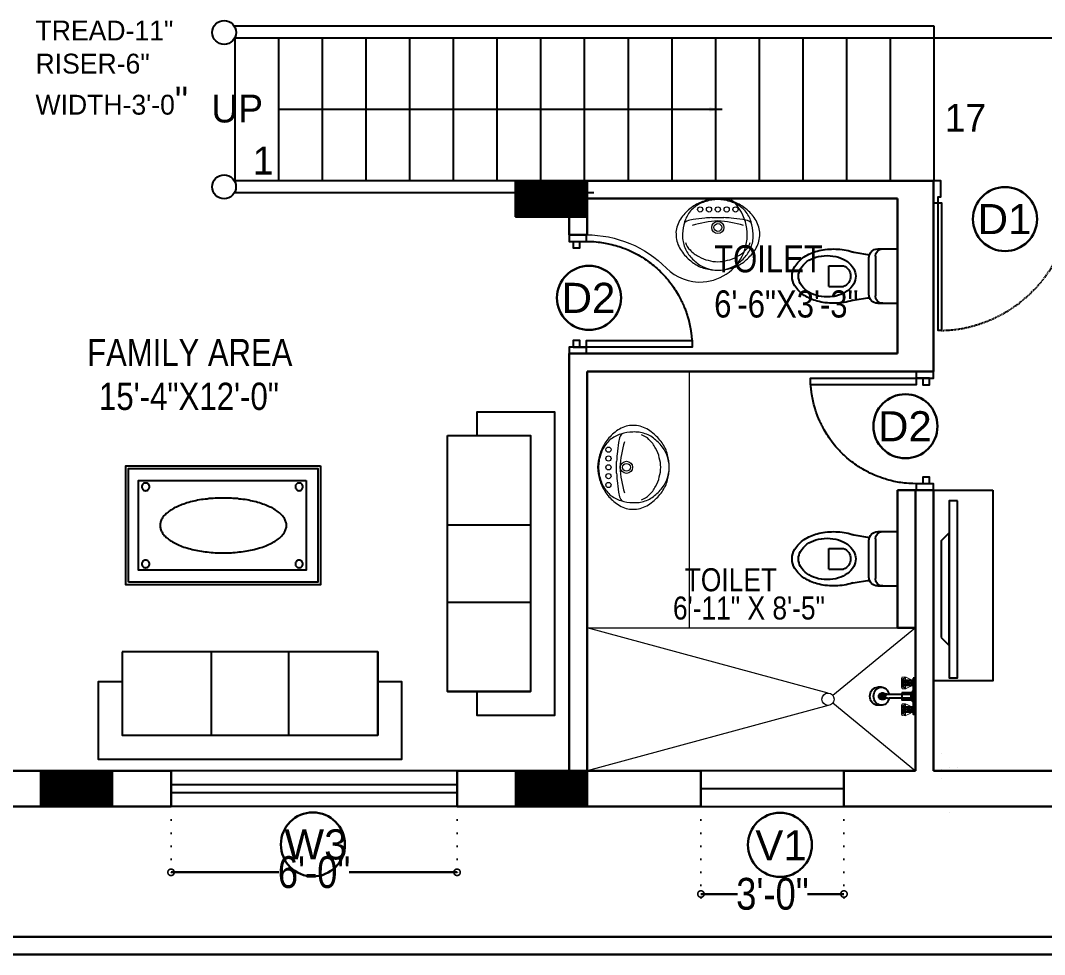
# Model space of a CAD drawing. Extents: x 187966 to 202201, y 659574 to 1343694.
# Drawn here: x 190650.6 to 190908.3, y 661828 to 662063.1 of the extents above; entities that cross this region are included whole.
import ezdxf
from ezdxf.lldxf.tags import DXFTag

# ---------------------------------------------------------------- set-up
doc = ezdxf.new("R2010")
doc.units = 0
doc.header["$MEASUREMENT"] = 0
doc.header["$PDMODE"] = 32
doc.linetypes.add('DOT2', pattern=[3.175, 0, -3.175])
for name, color, linetype in [('A-Door', 144, 'Continuous'), ('cup', 126, 'Continuous'), ('ELE', 7, 'Continuous'), ('FUR', 250, 'Continuous'), ('FURN', 250, 'Continuous'), ('FURNITURE', 250, 'Continuous')]:
    doc.layers.add(name, color=color, linetype=linetype)
for name, color, linetype, lineweight in [('A-Wall', 7, 'Continuous', 30), ('HATCH', 8, 'Continuous', 20), ('P-SANIT', 53, 'Continuous', 9), ('sill', 32, 'Continuous', 25), ('Text', 55, 'Continuous', 25), ('TILE', 252, 'Continuous', 0), ('WINDOW', 147, 'Continuous', 25)]:
    doc.layers.add(name, color=color, linetype=linetype, lineweight=lineweight)
doc.styles.add('AA_03.50', font='ARIALN.TTF', dxfattribs={"height": 8})
doc.styles.add('jag', font='arial.ttf')
doc.styles.get("Standard").update_dxf_attribs({"font": 'stylu.ttf', "height": 7})
tags = doc.linetypes.add('DASHED', pattern=[0.75, 0.5, -0.25]).pattern_tags.tags
tags[6:7] = [DXFTag(74, 4), DXFTag(75, 0), DXFTag(340, '0'), DXFTag(46, 1.0), DXFTag(50, 0.0), DXFTag(44, 0.0), DXFTag(45, 0.0)]
tags[4:5] = [DXFTag(74, 4), DXFTag(75, 0), DXFTag(340, '0'), DXFTag(46, 1.0), DXFTag(50, 0.0), DXFTag(44, 0.0), DXFTag(45, 0.0)]
doc.dimstyles.new('AA_03.50', dxfattribs={"dimtxt": 9, "dimasz": 3.25, "dimexe": 1.75, "dimexo": 3.375, "dimgap": 0.09, "dimtad": 0, "dimdec": 0, "dimzin": 3, "dimdsep": 46, "dimlunit": 4, "dimtxsty": 'AA_03.50', "dimblk": 'DOTSMALL', "dimcen": 0.09, "dimclre": 7, "dimadec": 0, "dimazin": 0, "dimtfac": 1, "dimtdec": 0, "dimtofl": 0, "dimtmove": 0, "dimatfit": 3, "dimfxl": 1, "dimtolj": 1, "dimtzin": 0, "dimlwd": -1, "dimarcsym": 0})

# ---------------------------------------------------------------- blocks, each defined once
blk = doc.blocks.new('3str')
at = {"layer": 'FUR'}
for points in [[(165747.79, 672804), (165747.79, 672810), (165728.35, 672810), (165728.35, 672733.6), (165747.79, 672733.6), (165747.79, 672739.6)], [(165755.31, 672804), (165734.35, 672804), (165734.35, 672739.6), (165755.31, 672739.6), (165755.31, 672804)], [(165755.31, 672781.52), (165734.35, 672781.52)], [(165755.31, 672762.08), (165734.35, 672762.08)], [(165755.31, 672739.6), (165734.35, 672739.6)]]:
    blk.add_lwpolyline(points, dxfattribs=at)
blk = doc.blocks.new('s')
for p, q in [((59167.8, 41466.4), (59167.8, 41456.4)), ((59235.8, 41456.4), (59167.8, 41456.4)), ((59167.8, 41456.4), (59184.8, 41441.4)), ((59218.8, 41441.4), (59184.8, 41441.4)), ((59191.8, 41441.4), (59191.8, 41320.6)), ((59211.8, 41441.4), (59211.8, 41320.6)), ((59235.8, 41456.4), (59218.8, 41441.4)), ((59235.8, 41466.4), (59235.8, 41456.4)), ((59151.8, 41277.4), (59151.8, 41257.2)), ((59184.3, 41288.4), (59184.3, 41277.4)), ((59190.8, 41309.8), (59190.8, 41301)), ((59212.8, 41309.8), (59212.8, 41301)), ((59219.3, 41288.4), (59219.3, 41277.4)), ((59251.8, 41277.4), (59251.8, 41257.2))]:
    blk.add_line(p, q)
for centre, start, end in [((59141.8, 41320.6), 349.3898, 0), ((59261.8, 41320.6), 180, 190.6102)]:
    blk.add_arc(centre, 50, start, end)
for centre, major_axis, ratio, start_param, end_param in [((59201.8, 41277.4), (50, 0), 0.866025, 1.772154, 7.652624), ((59201.8, 41309.8), (11, 0), 0.875834, 2.978972, 6.445806), ((59201.8, 41257.2), (50, 0), 0.866025, 3.141593, 6.283185), ((59201.8, 41288.4), (17.5, 0), 0.866025, 2.351309, 7.073469), ((59201.8, 41277.4), (17.5, 0), 0.866025, 3.141593, 6.283185), ((59201.8, 41293.4), (14, 0), 0.866025, 2.474568, 6.95021), ((59201.8, 41301), (11, 0), 0.875834, 3.141593, 6.283185)]:
    blk.add_ellipse(centre, major_axis=major_axis, ratio=ratio, start_param=start_param, end_param=end_param)
blk = doc.blocks.new('SHOWER MIXER-P')
for p, q in [((-15, -17), (-15, -12)), ((15, -17), (15, -12))]:
    blk.add_line(p, q)
for points in [[(-100, -12), (100, -12), (100, 0), (-100, 0)], [(-20, -75), (20, -75), (20, -17), (-20, -17)]]:
    blk.add_lwpolyline(points, close=True)
blk = doc.blocks.new('EREWRRWE')
at = {"layer": 'FURNITURE'}
for p, q in [((158119.89, 672801.88), (158119.89, 672799.09)), ((158121.15, 672801.46), (158119.89, 672801.46)), ((158119.89, 672799.93), (158120.52, 672801.24)), ((158120.52, 672801.88), (158120.52, 672799.09)), ((158120.52, 672801.24), (158121.15, 672799.93)), ((158121.15, 672801.88), (158121.15, 672799.09)), ((158126.65, 672801.88), (158126.65, 672799.09)), ((158126.65, 672801.46), (158127.91, 672801.46)), ((158127.28, 672801.24), (158126.65, 672799.93)), ((158127.28, 672801.88), (158127.28, 672799.09)), ((158127.91, 672799.93), (158127.28, 672801.24)), ((158127.91, 672801.88), (158127.91, 672799.09)), ((158119.89, 672799.09), (158119.04, 672799.93)), ((158120.52, 672799.09), (158119.89, 672799.93)), ((158121.15, 672799.93), (158120.52, 672799.09)), ((158121.15, 672799.09), (158122, 672799.93)), ((158126.65, 672799.09), (158125.8, 672799.93)), ((158126.65, 672799.93), (158127.28, 672799.09)), ((158127.28, 672799.09), (158127.91, 672799.93)), ((158127.91, 672799.09), (158128.76, 672799.93))]:
    blk.add_line(p, q, dxfattribs=at)
at = {"layer": 'FURNITURE', "const_width": 0.215}
for points in [[(158119.04, 672799.09), (158119.41, 672798.88), (158121.63, 672798.88), (158122, 672799.09), (158122, 672799.93), (158121.37, 672801.24), (158119.67, 672801.24), (158119.04, 672799.93)], [(158128.76, 672799.09), (158128.39, 672798.88), (158126.17, 672798.88), (158125.8, 672799.09), (158125.8, 672799.93), (158126.43, 672801.24), (158128.13, 672801.24), (158128.76, 672799.93)]]:
    blk.add_lwpolyline(points, close=True, dxfattribs=at)
for points in [[(158122, 672799.93), (158119.04, 672799.93)], [(158122, 672799.09), (158119.04, 672799.09)], [(158125.8, 672799.93), (158128.76, 672799.93)], [(158125.8, 672799.09), (158128.76, 672799.09)]]:
    blk.add_lwpolyline(points, dxfattribs=at)
at = {"layer": 'FURNITURE', "xscale": 0.0452994030559635, "yscale": 0.0452994030559635, "zscale": 0.0452994030559635}
blk.add_blockref('SHOWER MIXER-P', (158123.9, 672802.42), dxfattribs=at)
at = {"layer": 'FURNITURE', "extrusion": (0, 0, -1), "xscale": 0.0452994030559635, "yscale": 0.0452994030559635, "zscale": -0.0452994030559635}
blk.add_blockref('s', (-160805.7, 670924.02), dxfattribs=at)
blk = doc.blocks.new('_DotSmall')
at = {"color": 0, "linetype": 'ByBlock', "const_width": 0.5}
blk.add_lwpolyline([(-0.0625, 0, 1), (0.0625, 0, 1)], format="xyb", close=True, dxfattribs=at)
blk = doc.blocks.new('qwewerer')
at = {"layer": 'ELE', "color": 30}
for p, q in [((5777.8647, -153.8252), (5777.8647, -153.9319)), ((5778.0138, -153.8252), (5778.0138, -153.9319)), ((5778.0724, -154.1163), (5777.8062, -154.1163)), ((5777.7423, -154.1802), (5777.7423, -154.3243)), ((5777.7955, -154.1632), (5778.083, -154.1632)), ((5778.1363, -154.1802), (5778.1363, -154.3243)), ((5778.1363, -154.3243), (5777.7423, -154.3243))]:
    blk.add_line(p, q, dxfattribs=at)
for points in [[(5777.9393, -153.5586, 0.142494), (5777.8688, -153.5791, 0.10717), (5777.8, -153.6472, 0.078641), (5777.7582, -153.7405, 0.066012), (5777.7423, -153.8609, 0.066012), (5777.7582, -153.9814, 0.019964), (5777.766, -154.0063, 0.10717)], [(5778.1136, -154.0031, 0.017373), (5778.1203, -153.9814, 0.066012), (5778.1363, -153.8609, 0.066012), (5778.1203, -153.7405, 0.078641), (5778.0786, -153.6472, 0.10717), (5778.0098, -153.5791, 0.142494), (5777.9393, -153.5586, 0.142494)]]:
    blk.add_lwpolyline(points, format="xyb", dxfattribs=at)
blk.add_lwpolyline([(5777.9404, -153.6057, 0.130744), (5777.8857, -153.6203, 0.106529), (5777.8342, -153.6665, 0.083979), (5777.8023, -153.7312, 0.07291), (5777.7903, -153.8133, 0.07291), (5777.8023, -153.8954, 0.083979), (5777.8342, -153.9601, 0.106529), (5777.8857, -154.0063, 0.130744), (5777.9404, -154.0209, 0.130744), (5777.9952, -154.0063, 0.106529), (5778.0466, -153.9601, 0.083979), (5778.0785, -153.8954, 0.07291), (5778.0906, -153.8133, 0.07291), (5778.0785, -153.7312, 0.083979), (5778.0466, -153.6665, 0.106529), (5777.9952, -153.6203, 0.130744)], format="xyb", close=True, dxfattribs=at)
for points in [[(5778.0138, -153.8252), (5777.8647, -153.8252)], [(5777.766, -154.0063), (5777.7846, -154.1201)], [(5778.1136, -154.0031), (5778.0941, -154.1201)]]:
    blk.add_lwpolyline(points, dxfattribs=at)
for centre, radius, start, end in [((5777.9393, -153.9044), 0.0794, 200.22558, 339.77442), ((5777.8062, -154.1802), 0.0639, 90, 180), ((5778.0724, -154.1802), 0.0639, 0, 90), ((5777.7955, -154.2165), 0.0532, 90, 180), ((5778.083, -154.2165), 0.0532, 0, 90)]:
    blk.add_arc(centre, radius, start, end, dxfattribs=at)
at = {"layer": 'TILE', "linetype": 'Continuous', "lineweight": 5}
for p, q in [((5777.8787, -153.9551), (5777.8787, -153.9559)), ((5778.0984, -154.0945), (5778.0984, -154.1148))]:
    blk.add_line(p, q, dxfattribs=at)
blk = doc.blocks.new('eeee')
at = {"layer": 'A-Door'}
for points in [[(165919.2, 672860.67), (165924.71, 672860.67), (165924.71, 672859.48), (165923.23, 672859.48), (165923.23, 672858.78), (165919.2, 672858.78), (165919.2, 672860.67)], [(165924.71, 672859.48), (165924.71, 672858.61), (165956.88, 672858.61), (165956.88, 672859.48), (165924.71, 672859.48)], [(165956.8, 672857.83), (165956.8, 672857.59)], [(165956.8, 672857.46), (165956.8, 672857.22)], [(165956.88, 672858.61), (165956.84, 672858.33)], [(165956.84, 672858.2), (165956.84, 672858)], [(165956.55, 672854.87), (165956.55, 672854.79), (165956.51, 672854.63)], [(165956.64, 672855.61), (165956.6, 672855.37)], [(165956.6, 672855.24), (165956.6, 672855)], [(165956.68, 672855.98), (165956.68, 672855.74)], [(165956.76, 672856.72), (165956.76, 672856.68), (165956.72, 672856.48)], [(165956.72, 672856.35), (165956.72, 672856.11)], [(165956.8, 672857.09), (165956.76, 672856.85)], [(165956.06, 672852.28), (165956.02, 672852.04)], [(165956.18, 672852.65), (165956.1, 672852.41)], [(165956.27, 672853.02), (165956.23, 672852.86), (165956.18, 672852.78)], [(165956.31, 672853.39), (165956.27, 672853.15)], [(165956.39, 672853.76), (165956.35, 672853.52)], [(165956.43, 672854.13), (165956.39, 672853.89)], [(165956.51, 672854.5), (165956.47, 672854.26)], [(165955.44, 672849.78), (165955.36, 672849.53)], [(165955.53, 672850.11), (165955.44, 672849.86)], [(165955.65, 672850.48), (165955.57, 672850.23)], [(165955.77, 672850.81), (165955.65, 672850.6)], [(165955.86, 672851.18), (165955.77, 672851.01), (165955.77, 672850.93)], [(165955.94, 672851.55), (165955.86, 672851.3)], [(165956.02, 672851.91), (165955.98, 672851.67)], [(165954.46, 672846.9), (165954.34, 672846.7)], [(165954.58, 672847.27), (165954.5, 672847.02)], [(165954.71, 672847.64), (165954.62, 672847.39)], [(165954.83, 672847.97), (165954.75, 672847.76)], [(165954.95, 672848.34), (165954.87, 672848.09)], [(165955.08, 672848.71), (165955.03, 672848.46)], [(165955.24, 672849.04), (165955.12, 672848.83)], [(165955.32, 672849.41), (165955.24, 672849.16), (165955.24, 672849.12)], [(165953.35, 672844.52), (165953.23, 672844.31)], [(165953.55, 672844.89), (165953.43, 672844.64)], [(165953.68, 672845.22), (165953.6, 672845.01)], [(165953.84, 672845.55), (165953.76, 672845.34)], [(165954.01, 672845.87), (165953.92, 672845.63)], [(165954.17, 672846.24), (165954.05, 672846)], [(165954.29, 672846.61), (165954.17, 672846.37)], [(165951.91, 672841.93), (165951.79, 672841.72)], [(165952.12, 672842.26), (165952.08, 672842.18), (165951.99, 672842.01)], [(165952.28, 672842.59), (165952.16, 672842.34)], [(165952.49, 672842.91), (165952.36, 672842.67)], [(165952.69, 672843.2), (165952.57, 672843)], [(165952.86, 672843.53), (165952.73, 672843.33)], [(165953.02, 672843.86), (165953.02, 672843.86), (165952.9, 672843.65)], [(165953.23, 672844.19), (165953.1, 672843.98)], [(165950.27, 672839.42), (165950.1, 672839.22)], [(165950.47, 672839.71), (165950.31, 672839.5)], [(165950.68, 672840.04), (165950.55, 672839.83)], [(165950.88, 672840.37), (165950.76, 672840.16)], [(165951.09, 672840.65), (165951.05, 672840.53), (165950.97, 672840.45)], [(165951.34, 672840.98), (165951.17, 672840.78)], [(165951.54, 672841.27), (165951.38, 672841.07)], [(165951.75, 672841.6), (165951.58, 672841.39)], [(165948.09, 672836.83), (165947.92, 672836.67)], [(165948.38, 672837.12), (165948.17, 672836.91)], [(165948.58, 672837.41), (165948.46, 672837.2)], [(165948.83, 672837.7), (165948.66, 672837.49)], [(165949.08, 672837.94), (165948.91, 672837.78)], [(165949.32, 672838.23), (165949.16, 672838.07)], [(165949.53, 672838.56), (165949.4, 672838.35)], [(165949.77, 672838.85), (165949.61, 672838.64)], [(165950.02, 672839.13), (165949.94, 672838.97), (165949.86, 672838.93)], [(165945.42, 672834.24), (165945.25, 672834.04)], [(165945.71, 672834.45), (165945.5, 672834.28)], [(165945.99, 672834.7), (165945.83, 672834.53)], [(165946.24, 672834.98), (165946.08, 672834.78)], [(165946.53, 672835.23), (165946.36, 672835.07)], [(165946.77, 672835.52), (165946.61, 672835.31)], [(165947.06, 672835.72), (165946.9, 672835.6)], [(165947.31, 672836.01), (165947.14, 672835.81)], [(165947.6, 672836.3), (165947.39, 672836.09)], [(165947.84, 672836.55), (165947.68, 672836.38)], [(165941.88, 672831.49), (165941.68, 672831.33)], [(165942.17, 672831.7), (165941.97, 672831.57)], [(165942.46, 672831.9), (165942.25, 672831.78)], [(165942.79, 672832.11), (165942.58, 672831.98)], [(165943.08, 672832.31), (165943.03, 672832.27), (165942.87, 672832.19)], [(165943.4, 672832.56), (165943.2, 672832.44)], [(165943.69, 672832.76), (165943.49, 672832.64)], [(165943.98, 672833.01), (165943.81, 672832.85)], [(165944.27, 672833.26), (165944.1, 672833.09)], [(165944.55, 672833.5), (165944.55, 672833.46), (165944.39, 672833.34)], [(165944.88, 672833.71), (165944.68, 672833.55)], [(165945.13, 672833.96), (165944.97, 672833.79)], [(165937.28, 672828.94), (165937.03, 672828.86)], [(165937.61, 672829.07), (165937.4, 672828.98)], [(165937.98, 672829.27), (165937.73, 672829.15)], [(165938.31, 672829.39), (165938.1, 672829.31), (165938.1, 672829.27)], [(165938.64, 672829.6), (165938.43, 672829.48)], [(165938.97, 672829.76), (165938.76, 672829.64)], [(165939.29, 672829.93), (165939.05, 672829.81)], [(165939.62, 672830.09), (165939.42, 672830.01)], [(165939.95, 672830.3), (165939.79, 672830.22), (165939.75, 672830.18)], [(165940.28, 672830.5), (165940.08, 672830.34)], [(165940.61, 672830.67), (165940.4, 672830.55)], [(165940.94, 672830.87), (165940.69, 672830.75)], [(165941.23, 672831.08), (165941.02, 672830.96)], [(165941.55, 672831.28), (165941.47, 672831.2), (165941.35, 672831.16)], [(165919.2, 672824.71), (165924.71, 672824.71), (165924.71, 672825.86), (165923.23, 672825.86), (165923.23, 672826.52), (165919.2, 672826.52), (165919.2, 672824.71)], [(165928.73, 672826.31), (165928.49, 672826.27)], [(165929.1, 672826.35), (165928.98, 672826.31), (165928.86, 672826.31)], [(165929.43, 672826.44), (165929.23, 672826.39)], [(165929.84, 672826.52), (165929.6, 672826.44)], [(165930.17, 672826.6), (165929.97, 672826.52)], [(165930.58, 672826.64), (165930.29, 672826.64)], [(165930.91, 672826.72), (165930.87, 672826.72), (165930.71, 672826.68)], [(165931.28, 672826.85), (165931.03, 672826.76)], [(165931.65, 672826.93), (165931.4, 672826.85)], [(165932.02, 672827.01), (165931.77, 672826.93)], [(165932.39, 672827.13), (165932.14, 672827.05)], [(165932.72, 672827.22), (165932.51, 672827.13)], [(165933.09, 672827.34), (165932.84, 672827.26)], [(165933.46, 672827.46), (165933.21, 672827.38)], [(165933.79, 672827.59), (165933.58, 672827.46)], [(165934.16, 672827.67), (165933.91, 672827.59)], [(165934.53, 672827.79), (165934.28, 672827.71)], [(165934.86, 672827.91), (165934.61, 672827.83)], [(165935.23, 672828.08), (165934.98, 672828)], [(165935.55, 672828.2), (165935.35, 672828.12)], [(165935.92, 672828.33), (165935.68, 672828.24)], [(165936.25, 672828.45), (165936.05, 672828.37)], [(165936.62, 672828.61), (165936.38, 672828.53)], [(165936.95, 672828.78), (165936.75, 672828.65)], [(165923.51, 672825.86), (165923.23, 672825.86)], [(165923.88, 672825.86), (165923.64, 672825.86)], [(165924.25, 672825.9), (165924.01, 672825.86)], [(165924.62, 672825.9), (165924.38, 672825.9)], [(165924.99, 672825.9), (165924.75, 672825.9)], [(165925.36, 672825.9), (165925.16, 672825.9), (165925.12, 672825.9)], [(165925.73, 672825.94), (165925.53, 672825.9)], [(165926.14, 672825.98), (165925.86, 672825.98)], [(165926.47, 672825.98), (165926.27, 672825.98)], [(165926.88, 672826.02), (165926.6, 672826.02)], [(165927.21, 672826.11), (165927.09, 672826.07), (165927.01, 672826.07)], [(165927.62, 672826.15), (165927.38, 672826.11)], [(165927.99, 672826.19), (165927.75, 672826.15)], [(165928.36, 672826.23), (165928.12, 672826.19)]]:
    blk.add_lwpolyline(points, dxfattribs=at)
blk = doc.blocks.new('OVALIN PLANTA Nº 2')
at = {"layer": 'P-SANIT'}
for centre, radius in [((-0.1016, -0.162), 0.015), ((-0.0508, -0.162), 0.015), ((0, -0.162), 0.015), ((0.0508, -0.162), 0.015), ((0.1016, -0.162), 0.015), ((0, -0.266), 0.035), ((0, -0.266), 0.0225)]:
    blk.add_circle(centre, radius, dxfattribs=at)
for centre, radius, start, end in [((0.0162, -0.3992), 0.3006, 106.82136, 120.90576), ((0.0169, -0.399), 0.2954, 99.99249, 113.51566), ((0.0034, -0.345), 0.2451, 90.79856, 107.62797), ((0.0087, -0.4019), 0.297, 91.66901, 98.33099), ((-0.0034, -0.345), 0.2451, 72.37203, 89.20144), ((-0.0087, -0.4019), 0.297, 81.66901, 88.33099), ((-0.0169, -0.399), 0.2954, 66.48434, 80.00751), ((-0.0162, -0.3992), 0.3006, 59.09424, 73.17864), ((0.0314, -0.3937), 0.3041, 123.91032, 138.58333), ((0.0027, -0.2979), 0.2049, 141.57689, 161.59246), ((-0.0092, -0.3099), 0.2037, 116.78621, 136.84896), ((0.0092, -0.3099), 0.2037, 43.15104, 63.21379), ((-0.0314, -0.3937), 0.3041, 41.41667, 56.08968), ((-0.0027, -0.2979), 0.2049, 18.40754, 38.42311), ((-0.0417, -0.3252), 0.2039, 139.41518, 162.642), ((0.0391, -0.3064), 0.2422, 162.40698, 179.18968), ((-0.1674, -0.2578), 0.03, 111.78389, 166.75636), ((-0.1217, -0.3722), 0.1532, 97.96384, 111.78389), ((0.0328, -0.8211), 0.594, 93.16975, 107.6655), ((0.0716, -1.7537), 1.5482, 95.46522, 97.96384), ((-0.0021, -0.8268), 0.6186, 92.97155, 96.84379), ((-0.0269, 0.1154), 0.3245, 268.70432, 274.74806), ((0.0269, 0.1154), 0.3245, 265.25194, 271.29568), ((-0.0328, -0.8211), 0.594, 72.3345, 86.83025), ((0.0021, -0.8268), 0.6186, 83.15621, 87.02845), ((-0.0716, -1.7537), 1.5482, 82.03616, 84.53478), ((0.1217, -0.3722), 0.1532, 68.21611, 82.03616), ((0.1674, -0.2578), 0.03, 13.24364, 68.21611), ((-0.0391, -0.3064), 0.2422, 0.81032, 17.59302), ((0.0417, -0.3252), 0.2039, 17.358, 40.58482), ((-0.1344, -0.2962), 0.1068, 162.642, 183.65764), ((0.1344, -0.2962), 0.1068, 356.34236, 17.358), ((-0.1066, -0.3091), 0.1345, 177.39246, 195.33008), ((-0.0596, -0.2962), 0.1833, 195.33008, 221.21754), ((-0.0279, -0.3153), 0.1755, 175.96974, 187.61644), ((-0.0259, -0.3151), 0.1776, 187.61644, 210.80245), ((-0.0995, -0.3288), 0.0902, 195.55503, 227.71006), ((0.0995, -0.3288), 0.0902, 312.28994, 344.44497), ((0.0259, -0.3151), 0.1776, 329.19755, 352.38356), ((0.0596, -0.2962), 0.1833, 318.78246, 344.66992), ((0.0279, -0.3153), 0.1755, 352.38356, 4.03026), ((0.1066, -0.3091), 0.1345, 344.66992, 2.60754), ((0.0739, -0.241), 0.3015, 213.18601, 226.81399), ((-0.031, -0.2788), 0.1741, 222.09057, 243.05501), ((0.031, -0.2788), 0.1741, 296.94499, 317.90943), ((-0.0739, -0.241), 0.3015, 313.18601, 326.81399), ((0.0069, -0.2583), 0.2587, 217.83055, 235.19788), ((-0.0155, -0.2956), 0.2153, 234.44099, 254.56654), ((0.0049, -0.306), 0.2069, 228.423, 248.43827), ((-0.01, -0.258), 0.2024, 240.40393, 257.02478), ((-0.0057, -0.3022), 0.1609, 252.00481, 272.03005), ((0.0057, -0.3022), 0.1609, 267.96995, 287.99519), ((0.01, -0.258), 0.2024, 282.97522, 299.59607), ((-0.0049, -0.306), 0.2069, 291.56173, 311.577), ((0.0155, -0.2956), 0.2153, 285.43346, 305.55901), ((-0.0069, -0.2583), 0.2587, 304.80212, 322.16945), ((0, -0.2078), 0.3042, 256.14894, 270.00515), ((0.0028, -0.3035), 0.2085, 249.21893, 269.2227), ((-0.0028, -0.3035), 0.2085, 270.7773, 290.78107), ((0, -0.2078), 0.3042, 269.99485, 283.85106)]:
    blk.add_arc(centre, radius, start, end, dxfattribs=at)
blk = doc.blocks.new('EGVSVS')
at = {"layer": 'A-Wall'}
h = blk.add_hatch(dxfattribs=at)
h.set_pattern_fill('ANSI31', color=256, style=0)
h.set_pattern_definition([(45, (0, 0), (-0.088388347648, 0.088388347648), [])])
h.paths.add_polyline_path([(188258.49, 672097.51), (188258.49, 672106.51), (188240.49, 672106.51), (188240.49, 672097.51)])
blk.add_lwpolyline([(188240.49, 672106.51), (188258.49, 672106.51), (188258.49, 672097.51), (188240.49, 672097.51)], close=True, dxfattribs=at)
blk = doc.blocks.new('*D297')
at = {"layer": 'A-Wall', "color": 7, "linetype": 'DOT2', "lineweight": -2}
for p, q in [((190821.83, 661861.87), (190821.83, 661841.49)), ((190857.83, 661861.87), (190857.83, 661841.49))]:
    blk.add_line(p, q, dxfattribs=at)
at = {"layer": 'A-Wall', "color": 0}
for p, q in [((190821.83, 661843.24), (190831.01, 661843.24)), ((190857.83, 661843.24), (190848.64, 661843.24))]:
    blk.add_line(p, q, dxfattribs=at)
at = {"layer": 'DEFPOINTS', "color": 0}
for p in [(190821.83, 661865.25), (190857.83, 661865.25), (190857.83, 661843.24)]:
    blk.add_point(p, dxfattribs=at)
at = {"layer": 'A-Wall', "color": 0, "xscale": 3.25, "yscale": 3.25, "zscale": 3.25, "rotation": 180}
blk.add_blockref('_DotSmall', (190821.83, 661843.24), dxfattribs=at)
at = {"layer": 'A-Wall', "color": 0, "xscale": 3.25, "yscale": 3.25, "zscale": 3.25}
blk.add_blockref('_DotSmall', (190857.83, 661843.24), dxfattribs=at)
at = {"layer": 'A-Wall', "color": 0, "insert": (190839.83, 661843.24), "char_height": 8, "attachment_point": 5, "style": 'AA_03.50'}
blk.add_mtext('\\A1;3\'-0"', dxfattribs=at)
blk = doc.blocks.new('*D300')
at = {"layer": 'A-Wall', "color": 7, "linetype": 'DOT2', "lineweight": -2}
for p, q in [((190688.45, 661861.87), (190688.45, 661846.95)), ((190760.45, 661861.87), (190760.45, 661846.95))]:
    blk.add_line(p, q, dxfattribs=at)
at = {"layer": 'A-Wall', "color": 0}
for p, q in [((190688.45, 661848.7), (190715.61, 661848.7)), ((190760.45, 661848.7), (190733.28, 661848.7))]:
    blk.add_line(p, q, dxfattribs=at)
at = {"layer": 'DEFPOINTS', "color": 0}
for p in [(190688.45, 661865.25), (190760.45, 661865.25), (190760.45, 661848.7)]:
    blk.add_point(p, dxfattribs=at)
at = {"layer": 'A-Wall', "color": 0, "xscale": 3.25, "yscale": 3.25, "zscale": 3.25, "rotation": 180}
blk.add_blockref('_DotSmall', (190688.45, 661848.7), dxfattribs=at)
at = {"layer": 'A-Wall', "color": 0, "xscale": 3.25, "yscale": 3.25, "zscale": 3.25}
blk.add_blockref('_DotSmall', (190760.45, 661848.7), dxfattribs=at)
at = {"layer": 'A-Wall', "color": 0, "insert": (190724.45, 661848.7), "char_height": 8, "attachment_point": 5, "style": 'AA_03.50'}
blk.add_mtext('\\A1;6\'-0"', dxfattribs=at)

msp = doc.modelspace()

# ---------------------------------------------------------------- linework, layer by layer
at = {"layer": 'A-Door'}
for points in [[(190788.7, 662009.15), (190788.7, 662007.49), (190793.01, 662007.49), (190793.01, 662009.15), (190788.7, 662009.15), (190788.7, 662007.49), (190789.69, 662007.49), (190789.69, 662005.83), (190791.35, 662005.83), (190791.35, 662007.49), (190793.01, 662007.49), (190793.88, 662007.47), (190794.37, 662007.45), (190794.84, 662007.43), (190795.49, 662007.37), (190795.96, 662007.33), (190796.41, 662007.27), (190796.84, 662007.21), (190797.27, 662007.15), (190797.7, 662007.07), (190798.13, 662006.99), (190798.6, 662006.89), (190798.89, 662006.83), (190799.4, 662006.71), (190799.9, 662006.58), (190800.45, 662006.43), (190800.84, 662006.31), (190801.22, 662006.19), (190801.75, 662006.01), (190802.11, 662005.88), (190802.67, 662005.67), (190803.07, 662005.51), (190803.49, 662005.34), (190803.83, 662005.19), (190804.17, 662005.03), (190804.65, 662004.81), (190805.02, 662004.62), (190805.52, 662004.36), (190806.03, 662004.08), (190806.44, 662003.85), (190807.02, 662003.5), (190807.28, 662003.34), (190807.6, 662003.13), (190808.06, 662002.82), (190808.47, 662002.53), (190808.82, 662002.28), (190809.19, 662002), (190809.55, 662001.71), (190809.96, 662001.38), (190810.43, 662000.99), (190810.72, 662000.73), (190811.17, 662000.32), (190811.45, 662000.06), (190811.81, 661999.7), (190812.11, 661999.4), (190812.34, 661999.16), (190812.57, 661998.91), (190812.88, 661998.57), (190813.22, 661998.17), (190813.55, 661997.79), (190813.91, 661997.34), (190814.3, 661996.83), (190814.59, 661996.43), (190814.9, 661995.99), (190815.2, 661995.54), (190815.41, 661995.22), (190815.68, 661994.8), (190815.93, 661994.37), (190816.16, 661993.97), (190816.37, 661993.6), (190816.53, 661993.29), (190816.72, 661992.93), (190816.88, 661992.61), (190817.02, 661992.32), (190817.15, 661992.05), (190817.29, 661991.73), (190817.4, 661991.49), (190817.5, 661991.24), (190817.62, 661990.97), (190817.74, 661990.67), (190817.84, 661990.41), (190817.94, 661990.15), (190818.08, 661989.76), (190818.08, 661989.76), (190818.19, 661989.44), (190818.27, 661989.2), (190818.35, 661988.95), (190818.35, 661988.95), (190818.46, 661988.58), (190818.53, 661988.34), (190818.53, 661988.34), (190818.61, 661988.07), (190818.61, 661988.07), (190818.68, 661987.82), (190818.68, 661987.82), (190818.75, 661987.56), (190818.75, 661987.56), (190818.85, 661987.16), (190818.85, 661987.16), (190818.94, 661986.76), (190818.94, 661986.76), (190819.04, 661986.32), (190819.12, 661985.88), (190819.15, 661985.73), (190819.17, 661985.62), (190819.2, 661985.44), (190819.23, 661985.31), (190819.26, 661985.12), (190819.27, 661985.02), (190819.3, 661984.87), (190819.31, 661984.79), (190819.32, 661984.69), (190819.34, 661984.56), (190819.36, 661984.44), (190819.37, 661984.37), (190819.38, 661984.27), (190819.39, 661984.18), (190819.4, 661984.07), (190819.42, 661983.96), (190819.43, 661983.84), (190819.45, 661983.66), (190819.47, 661983.51), (190819.48, 661983.38), (190819.49, 661983.22), (190819.5, 661983.14), (190819.51, 661983.03), (190819.52, 661982.9), (190819.53, 661982.79), (190819.53, 661982.69), (190819.59, 661982.57), (190819.59, 661980.91), (190788.7, 661980.91), (190788.7, 661979.25), (190793.01, 661979.25), (190793.01, 661980.91), (190791.35, 661980.91), (190791.35, 661982.57), (190789.69, 661982.57), (190789.69, 661980.91), (190793.01, 661980.91), (190793.01, 661982.57), (190819.59, 661982.57)], [(190880.33, 661944.85), (190880.33, 661946.51), (190876.01, 661946.51), (190876.01, 661944.85), (190880.33, 661944.85), (190880.33, 661946.51), (190879.33, 661946.51), (190879.33, 661948.17), (190877.67, 661948.17), (190877.67, 661946.51), (190876.01, 661946.51), (190875.14, 661946.52), (190874.65, 661946.54), (190874.18, 661946.57), (190873.54, 661946.62), (190873.06, 661946.67), (190872.61, 661946.73), (190872.18, 661946.79), (190871.75, 661946.85), (190871.32, 661946.93), (190870.89, 661947.01), (190870.42, 661947.1), (190870.13, 661947.17), (190869.62, 661947.29), (190869.12, 661947.42), (190868.57, 661947.57), (190868.19, 661947.69), (190867.8, 661947.81), (190867.27, 661947.99), (190866.91, 661948.11), (190866.35, 661948.33), (190865.95, 661948.48), (190865.53, 661948.66), (190865.19, 661948.81), (190864.85, 661948.96), (190864.37, 661949.19), (190864, 661949.38), (190863.5, 661949.63), (190862.99, 661949.91), (190862.58, 661950.15), (190862, 661950.5), (190861.74, 661950.66), (190861.42, 661950.87), (190860.96, 661951.17), (190860.55, 661951.46), (190860.2, 661951.72), (190859.83, 661952), (190859.47, 661952.28), (190859.06, 661952.61), (190858.59, 661953.01), (190858.3, 661953.27), (190857.85, 661953.68), (190857.58, 661953.94), (190857.21, 661954.29), (190856.91, 661954.6), (190856.68, 661954.84), (190856.45, 661955.09), (190856.14, 661955.43), (190855.8, 661955.82), (190855.47, 661956.21), (190855.12, 661956.66), (190854.72, 661957.17), (190854.43, 661957.57), (190854.12, 661958.01), (190853.82, 661958.46), (190853.61, 661958.77), (190853.34, 661959.2), (190853.09, 661959.63), (190852.86, 661960.03), (190852.65, 661960.39), (190852.49, 661960.71), (190852.3, 661961.07), (190852.14, 661961.38), (190852, 661961.67), (190851.88, 661961.95), (190851.73, 661962.27), (190851.62, 661962.51), (190851.52, 661962.76), (190851.4, 661963.03), (190851.28, 661963.33), (190851.18, 661963.59), (190851.08, 661963.85), (190850.94, 661964.24), (190850.94, 661964.24), (190850.83, 661964.56), (190850.75, 661964.8), (190850.67, 661965.05), (190850.67, 661965.05), (190850.56, 661965.42), (190850.49, 661965.66), (190850.49, 661965.66), (190850.41, 661965.93), (190850.41, 661965.93), (190850.34, 661966.17), (190850.34, 661966.17), (190850.27, 661966.43), (190850.27, 661966.43), (190850.17, 661966.83), (190850.17, 661966.83), (190850.08, 661967.24), (190850.08, 661967.24), (190849.98, 661967.68), (190849.9, 661968.12), (190849.87, 661968.26), (190849.85, 661968.37), (190849.82, 661968.56), (190849.79, 661968.69), (190849.76, 661968.88), (190849.75, 661968.97), (190849.72, 661969.12), (190849.71, 661969.21), (190849.7, 661969.31), (190849.68, 661969.44), (190849.66, 661969.55), (190849.65, 661969.63), (190849.64, 661969.73), (190849.63, 661969.82), (190849.62, 661969.92), (190849.6, 661970.04), (190849.59, 661970.15), (190849.57, 661970.34), (190849.55, 661970.49), (190849.54, 661970.62), (190849.53, 661970.77), (190849.52, 661970.85), (190849.51, 661970.96), (190849.5, 661971.09), (190849.49, 661971.21), (190849.49, 661971.3), (190849.43, 661971.43), (190849.43, 661973.09), (190880.33, 661973.09), (190880.33, 661974.75), (190876.01, 661974.75), (190876.01, 661973.09), (190877.67, 661973.09), (190877.67, 661971.43), (190879.33, 661971.43), (190879.33, 661973.09), (190876.01, 661973.09), (190876.01, 661971.43), (190849.43, 661971.43)]]:
    msp.add_lwpolyline(points, dxfattribs=at)
at = {"layer": 'A-Wall'}
for p, q in [((190788.7, 662022.71), (190880.33, 662022.71)), ((190788.7, 662009.15), (190788.7, 662022.71)), ((190880.33, 661974.75), (190880.33, 662022.71)), ((190871.33, 662018.25), (190793.2, 662018.25)), ((190793.2, 662018.25), (190793.2, 662009.15)), ((190871.33, 661979.25), (190871.33, 662018.25)), ((190788.7, 662009.15), (190793.2, 662009.15)), ((190788.7, 661979.25), (190871.33, 661979.25)), ((190788.7, 661874.25), (190788.7, 661979.25)), ((190880.33, 661974.75), (190793.2, 661974.75)), ((190793.2, 661974.75), (190793.2, 661874.25)), ((190793.2, 661974.75), (190817.2, 661974.75)), ((190875.83, 661944.85), (190871.33, 661944.85)), ((190871.33, 661944.85), (190871.33, 661910.25)), ((190875.83, 661874.25), (190875.83, 661944.85)), ((190880.33, 661944.85), (190875.83, 661944.85)), ((190871.33, 661910.25), (190875.83, 661910.25)), ((190646.74, 661874.25), (190655.65, 661874.25)), ((190688.45, 661865.25), (190688.45, 661874.25)), ((190760.45, 661865.25), (190760.45, 661874.25)), ((190793.2, 661874.25), (190821.83, 661874.25)), ((190821.83, 661874.25), (190821.83, 661865.25)), ((190857.83, 661874.25), (190857.83, 661865.25)), ((190646.74, 661865.25), (190655.65, 661865.25))]:
    msp.add_line(p, q, dxfattribs=at)
for points in [[(190880.33, 661874.25), (190880.33, 661944.85)], [(190880.33, 661886.66), (190880.33, 661886.66)], [(190655.65, 661865.25), (190655.65, 661874.25)], [(190655.65, 661874.25), (190688.45, 661874.25)], [(190760.45, 661874.25), (190794.83, 661874.25)], [(190857.83, 661874.25), (190875.83, 661874.25)], [(190880.33, 661874.25), (190917.8, 661874.25)], [(190655.65, 661865.25), (190688.45, 661865.25)], [(190760.45, 661865.25), (190821.83, 661865.25)], [(190857.83, 661865.25), (190917.8, 661865.25)], [(190556.78, 661832.5), (191133.52, 661832.5)], [(190547.82, 661828.02), (191138, 661828.02)], [(190803.93, 661828.02), (190802.7, 661828.02)], [(190802.7, 661828.02), (190802.7, 661828.02)]]:
    msp.add_lwpolyline(points, dxfattribs=at)
at = {"layer": 'cup'}
for p, q in [((190704.33, 662061.71), (190880.48, 662061.71)), ((190880.48, 662061.71), (190880.48, 662058.71)), ((190704.48, 662058.71), (190886.52, 662058.71)), ((190704.48, 662058.71), (190704.48, 662022.71)), ((190715.48, 662058.71), (190715.48, 662022.71)), ((190726.48, 662058.71), (190726.48, 662022.71)), ((190737.48, 662058.71), (190737.48, 662022.71)), ((190748.48, 662058.71), (190748.48, 662022.71)), ((190759.48, 662058.71), (190759.48, 662022.71)), ((190770.48, 662058.71), (190770.48, 662022.71)), ((190781.48, 662058.71), (190781.48, 662022.71)), ((190792.48, 662058.71), (190792.48, 662022.71)), ((190803.48, 662058.71), (190803.48, 662022.71)), ((190814.48, 662058.71), (190814.48, 662022.71)), ((190825.48, 662058.71), (190825.48, 662022.71)), ((190836.48, 662058.71), (190836.48, 662022.71)), ((190847.48, 662058.71), (190847.48, 662022.71)), ((190858.48, 662058.71), (190858.48, 662022.71)), ((190869.48, 662058.71), (190869.48, 662022.71)), ((190880.48, 662058.71), (190880.48, 662022.71)), ((190880.52, 662058.71), (190916.33, 662058.71)), ((190794.83, 662022.71), (190704.4, 662022.71)), ((190794.83, 662019.71), (190704.4, 662019.71))]:
    msp.add_line(p, q, dxfattribs=at)
for centre in [(190701.81, 662060.08), (190701.8, 662021.21)]:
    msp.add_circle(centre, 3, dxfattribs=at)
at = {"layer": 'ELE', "linetype": 'ByBlock', "lineweight": 30}
for centre in [(190898.37, 662013.1), (190793.65, 661993.28), (190873.31, 661960.97), (190724.15, 661855.72), (190841.72, 661855.62)]:
    msp.add_circle(centre, 8.06, dxfattribs=at)
at = {"layer": 'FURN'}
for points in [[(190726.08, 661951), (190726.08, 661921.04), (190677.05, 661921.04), (190677.05, 661951), (190726.08, 661951)], [(190677.75, 661921.74), (190677.75, 661950.3), (190725.38, 661950.3), (190725.38, 661921.74), (190677.75, 661921.74)], [(190722.46, 661947.3), (190722.46, 661924.74), (190680.3, 661924.74), (190680.3, 661947.3), (190722.46, 661947.3)], [(190682.06, 661946.68), (190681.86, 661946.68), (190681.65, 661946.6), (190681.53, 661946.52), (190681.36, 661946.39), (190681.24, 661946.27), (190681.16, 661946.11), (190681.12, 661945.9), (190681.08, 661945.74), (190681.12, 661945.53), (190681.16, 661945.37), (190681.24, 661945.2), (190681.36, 661945.04), (190681.53, 661944.91), (190681.65, 661944.83), (190681.86, 661944.79), (190682.06, 661944.75), (190682.23, 661944.79), (190682.43, 661944.83), (190682.6, 661944.91), (190682.72, 661945.04), (190682.84, 661945.2), (190682.93, 661945.37), (190683.01, 661945.53), (190683.01, 661945.74), (190683.01, 661945.9), (190682.93, 661946.11), (190682.84, 661946.27), (190682.72, 661946.39), (190682.6, 661946.52), (190682.43, 661946.6), (190682.23, 661946.68), (190682.06, 661946.68)], [(190720.69, 661946.68), (190720.49, 661946.68), (190720.32, 661946.6), (190720.16, 661946.52), (190719.99, 661946.39), (190719.91, 661946.27), (190719.79, 661946.11), (190719.75, 661945.9), (190719.75, 661945.74), (190719.75, 661945.53), (190719.79, 661945.37), (190719.91, 661945.2), (190719.99, 661945.04), (190720.16, 661944.91), (190720.32, 661944.83), (190720.49, 661944.79), (190720.69, 661944.75), (190720.9, 661944.79), (190721.06, 661944.83), (190721.23, 661944.91), (190721.35, 661945.04), (190721.47, 661945.2), (190721.56, 661945.37), (190721.64, 661945.53), (190721.64, 661945.74), (190721.64, 661945.9), (190721.56, 661946.11), (190721.47, 661946.27), (190721.35, 661946.39), (190721.23, 661946.52), (190721.06, 661946.6), (190720.9, 661946.68), (190720.69, 661946.68)], [(190895.28, 661944.85), (190895.28, 661896.93), (190880.33, 661896.93), (190880.33, 661944.85), (190895.28, 661944.85)], [(190685.68, 661936), (190685.68, 661935.75), (190685.72, 661935.55), (190685.76, 661935.34), (190685.8, 661935.13), (190685.88, 661934.89), (190685.97, 661934.68), (190686.09, 661934.48), (190686.21, 661934.27), (190686.34, 661934.02), (190686.46, 661933.82), (190686.67, 661933.61), (190686.83, 661933.41), (190687.04, 661933.2), (190687.24, 661933), (190687.49, 661932.79), (190687.69, 661932.59), (190687.98, 661932.42), (190688.23, 661932.22), (190688.56, 661932.05), (190688.84, 661931.85), (190689.13, 661931.68), (190689.46, 661931.52), (190689.83, 661931.35), (190690.16, 661931.19), (190690.53, 661931.02), (190690.9, 661930.9), (190691.27, 661930.74), (190691.68, 661930.57), (190692.05, 661930.49), (190692.46, 661930.33), (190692.91, 661930.2), (190693.32, 661930.08), (190693.77, 661929.96), (190694.23, 661929.87), (190694.68, 661929.75), (190695.13, 661929.67), (190695.62, 661929.59), (190696.08, 661929.55), (190696.57, 661929.42), (190697.06, 661929.38), (190697.56, 661929.34), (190698.05, 661929.26), (190698.54, 661929.22), (190699.04, 661929.18), (190699.53, 661929.13), (190700.06, 661929.09), (190700.6, 661929.09), (190701.09, 661929.09), (190701.58, 661929.09), (190702.08, 661929.09), (190702.61, 661929.09), (190703.14, 661929.09), (190703.64, 661929.13), (190704.13, 661929.18), (190704.62, 661929.22), (190705.16, 661929.26), (190705.61, 661929.34), (190706.1, 661929.38), (190706.64, 661929.42), (190707.09, 661929.55), (190707.58, 661929.59), (190708.04, 661929.67), (190708.49, 661929.75), (190708.94, 661929.87), (190709.39, 661929.96), (190709.84, 661930.08), (190710.25, 661930.2), (190710.71, 661930.33), (190711.12, 661930.49), (190711.49, 661930.57), (190711.9, 661930.74), (190712.31, 661930.9), (190712.64, 661931.02), (190713.01, 661931.19), (190713.38, 661931.35), (190713.71, 661931.52), (190714.04, 661931.68), (190714.32, 661931.85), (190714.65, 661932.05), (190714.94, 661932.22), (190715.19, 661932.42), (190715.47, 661932.59), (190715.72, 661932.79), (190715.93, 661933), (190716.13, 661933.2), (190716.34, 661933.41), (190716.54, 661933.61), (190716.71, 661933.82), (190716.87, 661934.02), (190716.99, 661934.27), (190717.08, 661934.48), (190717.2, 661934.68), (190717.28, 661934.89), (190717.36, 661935.13), (190717.4, 661935.34), (190717.49, 661935.55), (190717.53, 661935.75), (190717.53, 661936), (190717.53, 661936.2), (190717.49, 661936.45), (190717.4, 661936.65), (190717.36, 661936.9), (190717.28, 661937.11), (190717.2, 661937.31), (190717.08, 661937.56), (190716.99, 661937.76), (190716.87, 661937.97), (190716.71, 661938.18), (190716.54, 661938.38), (190716.34, 661938.59), (190716.13, 661938.79), (190715.93, 661939), (190715.72, 661939.2), (190715.47, 661939.37), (190715.19, 661939.57), (190714.94, 661939.78), (190714.65, 661939.94), (190714.32, 661940.11), (190714.04, 661940.31), (190713.71, 661940.48), (190713.38, 661940.64), (190713.01, 661940.81), (190712.64, 661940.93), (190712.31, 661941.09), (190711.9, 661941.26), (190711.49, 661941.38), (190711.12, 661941.55), (190710.71, 661941.67), (190710.25, 661941.79), (190709.84, 661941.91), (190709.39, 661942), (190708.94, 661942.12), (190708.49, 661942.2), (190708.04, 661942.33), (190707.58, 661942.41), (190707.09, 661942.49), (190706.64, 661942.53), (190706.1, 661942.61), (190705.61, 661942.65), (190705.16, 661942.74), (190704.62, 661942.78), (190704.13, 661942.82), (190703.64, 661942.86), (190703.14, 661942.86), (190702.61, 661942.9), (190702.08, 661942.9), (190701.58, 661942.9), (190701.09, 661942.9), (190700.6, 661942.9), (190700.06, 661942.86), (190699.53, 661942.86), (190699.04, 661942.82), (190698.54, 661942.78), (190698.05, 661942.74), (190697.56, 661942.65), (190697.06, 661942.61), (190696.57, 661942.53), (190696.08, 661942.49), (190695.62, 661942.41), (190695.13, 661942.33), (190694.68, 661942.2), (190694.23, 661942.12), (190693.77, 661942), (190693.32, 661941.91), (190692.91, 661941.79), (190692.46, 661941.67), (190692.05, 661941.55), (190691.68, 661941.38), (190691.27, 661941.26), (190690.9, 661941.09), (190690.53, 661940.93), (190690.16, 661940.81), (190689.83, 661940.64), (190689.46, 661940.48), (190689.13, 661940.31), (190688.84, 661940.11), (190688.56, 661939.94), (190688.23, 661939.78), (190687.98, 661939.57), (190687.69, 661939.37), (190687.49, 661939.2), (190687.24, 661939), (190687.04, 661938.79), (190686.83, 661938.59), (190686.67, 661938.38), (190686.46, 661938.18), (190686.34, 661937.97), (190686.21, 661937.76), (190686.09, 661937.56), (190685.97, 661937.31), (190685.88, 661937.11), (190685.8, 661936.9), (190685.76, 661936.65), (190685.72, 661936.45), (190685.68, 661936.2), (190685.68, 661936)], [(190886.37, 661942.22), (190884.35, 661942.22), (190884.35, 661897.67), (190886.37, 661897.67), (190886.37, 661942.22)], [(190884.35, 661942.22), (190884.35, 661942.22)], [(190882.34, 661907.82), (190884.35, 661905.77), (190884.35, 661934.12), (190882.34, 661932.11), (190882.34, 661907.82)], [(190884.35, 661934.12), (190884.35, 661934.12)], [(190682.06, 661927.28), (190681.86, 661927.24), (190681.65, 661927.2), (190681.53, 661927.12), (190681.36, 661927), (190681.24, 661926.87), (190681.16, 661926.71), (190681.12, 661926.5), (190681.08, 661926.3), (190681.12, 661926.13), (190681.16, 661925.93), (190681.24, 661925.76), (190681.36, 661925.64), (190681.53, 661925.52), (190681.65, 661925.44), (190681.86, 661925.39), (190682.06, 661925.35), (190682.23, 661925.39), (190682.43, 661925.44), (190682.6, 661925.52), (190682.72, 661925.64), (190682.84, 661925.76), (190682.93, 661925.93), (190683.01, 661926.13), (190683.01, 661926.3), (190683.01, 661926.5), (190682.93, 661926.71), (190682.84, 661926.87), (190682.72, 661927), (190682.6, 661927.12), (190682.43, 661927.2), (190682.23, 661927.24), (190682.06, 661927.28)], [(190720.69, 661927.28), (190720.49, 661927.24), (190720.32, 661927.2), (190720.16, 661927.12), (190719.99, 661927), (190719.91, 661926.87), (190719.79, 661926.71), (190719.75, 661926.5), (190719.75, 661926.3), (190719.75, 661926.13), (190719.79, 661925.93), (190719.91, 661925.76), (190719.99, 661925.64), (190720.16, 661925.52), (190720.32, 661925.44), (190720.49, 661925.39), (190720.69, 661925.35), (190720.9, 661925.39), (190721.06, 661925.44), (190721.23, 661925.52), (190721.35, 661925.64), (190721.47, 661925.76), (190721.56, 661925.93), (190721.64, 661926.13), (190721.64, 661926.3), (190721.64, 661926.5), (190721.56, 661926.71), (190721.47, 661926.87), (190721.35, 661927), (190721.23, 661927.12), (190721.06, 661927.2), (190720.9, 661927.24), (190720.69, 661927.28)], [(190882.34, 661878.48), (190882.34, 661878.48)], [(190882.34, 661874.54), (190882.34, 661874.54)], [(190884.35, 661874.99), (190884.35, 661874.99)], [(190886.37, 661874.99), (190886.37, 661874.99)], [(190882.34, 661872.36), (190882.34, 661872.36)], [(190884.35, 661863.81), (190884.35, 661863.81)]]:
    msp.add_lwpolyline(points, dxfattribs=at)
at = {"layer": 'HATCH'}
for p in [(190818.84, 661974.75), (190793.2, 661910.25)]:
    msp.add_line(p, (190818.84, 661910.25), dxfattribs=at)
at = {"layer": 'HATCH', "linetype": 'DASHED', "ltscale": 10}
for p, q in [((190853.82, 661893.79), (190793.2, 661910.25)), ((190875.83, 661910.25), (190855.06, 661893.17)), ((190853.82, 661890.71), (190793.2, 661874.25)), ((190855.06, 661891.33), (190875.83, 661874.25))]:
    msp.add_line(p, q, dxfattribs=at)
at = {"layer": 'HATCH'}
msp.add_lwpolyline([(190793.01, 662009.15, -0.199575), (190813.13, 662000.79, 0.216112), (190822.38, 661997.28, 0.679082), (190829.2, 662018.25, 8.001995)], format="xyb", dxfattribs=at)
msp.add_lwpolyline([(190793.2, 661910.25), (190871.33, 661910.25)], dxfattribs=at)
at = {"layer": 'HATCH', "linetype": 'DASHED', "ltscale": 10}
msp.add_circle((190853.82, 661892.25), 1.54, dxfattribs=at)
at = {"layer": 'sill'}
for p, q in [((190857.83, 661874.25), (190821.83, 661874.25)), ((190821.83, 661865.25), (190857.83, 661865.25))]:
    msp.add_line(p, q, dxfattribs=at)
for points in [[(190760.45, 661874.25), (190688.45, 661874.25)], [(190760.45, 661865.25), (190688.45, 661865.25)]]:
    msp.add_lwpolyline(points, dxfattribs=at)
at = {"layer": 'WINDOW'}
msp.add_line((190857.83, 661869.75), (190821.83, 661869.75), dxfattribs=at)
for points in [[(190760.45, 661870.71), (190688.45, 661870.71)], [(190760.45, 661868.74), (190688.45, 661868.74)]]:
    msp.add_lwpolyline(points, dxfattribs=at)

# ---------------------------------------------------------------- block references
at = {"layer": 'A-Wall'}
for p in [(2534.7, -10083.8), (2415.18, -10232.26), (2534.72, -10232.26)]:
    msp.add_blockref('EGVSVS', p, dxfattribs=at)
at = {"layer": 'A-Wall', "rotation": 270}
msp.add_blockref('EREWRRWE', (-481926.6, 820016.9), dxfattribs=at)
at = {"layer": 'ELE', "xscale": -34.69827985391021, "yscale": 34.69827985391021, "zscale": 34.69827985391021, "rotation": 90}
for p in [(185516.54, 862483.3), (185516.54, 862412.16)]:
    msp.add_blockref('qwewerer', p, dxfattribs=at)
at = {"layer": 'P-SANIT', "xscale": 43.70907628163695, "yscale": 43.70907628163695, "zscale": 43.70907628163695}
msp.add_blockref('OVALIN PLANTA Nº 2', (190826.09, 662022.62), dxfattribs=at)
at = {"layer": 'P-SANIT', "xscale": 43.70907628163695, "yscale": 43.70907628163695, "zscale": 43.70907628163695, "rotation": 90}
msp.add_blockref('OVALIN PLANTA Nº 2', (190791.46, 661950.63), dxfattribs=at)
at = {"layer": 'WINDOW', "xscale": -1, "rotation": 90}
msp.add_blockref('eeee', (863740.99, 827941.91), dxfattribs=at)
at = {"layer": 'WINDOW', "xscale": -1}
msp.add_blockref('3str', (356513.32, -10845.39), dxfattribs=at)
at = {"layer": 'WINDOW', "rotation": 90}
msp.add_blockref('3str', (863480.11, 496148.85), dxfattribs=at)

# ---------------------------------------------------------------- texts
at = {"layer": 'Text'}
for s, insert, char_height, width, attachment_point in [('{\\H0.7143x;TREAD-11"\\PRISER-6"\\PWIDTH-3\'-0}"', (190654.34, 662063.06), 7, 4.5385, 1), ('UP ', (190698.6, 662044.42), 7, 13.8096, 1), ('17', (190883.19, 662042.09), 7, 13.8096, 1), ('1 ', (190709.05, 662031.32), 7, 13.8096, 1), ('{\\fArial Narrow|b0|i0|c0|p15;TOILET\\P6\'-6"X3\'-3"}', (190825.16, 661997.38), 6.8219, 90.411, 4), ('{\\fArial Narrow|b0|i0|c0|p15;FAMILY AREA}', (190667.33, 661979.52), 6.8219, 90.411, 4), ('{\\fArial Narrow|b0|i0|c0|p15;15\'-4"X12\'-0"}', (190670.3, 661968.45), 6.863, 90.3699, 4), ('{\\fArial Narrow|b0|i0|c1|p15;TOILET}', (190817.75, 661922.29), 5.7945, 35.5068, 4), ('{\\fArial Narrow|b0|i0|c0|p15;6\'-11" X 8\'-5"}', (190814.79, 661915.18), 5.7945, 76.9315, 4)]:
    msp.add_mtext(s, dxfattribs=dict(at, insert=insert, char_height=char_height, width=width, attachment_point=attachment_point))
at = {"layer": 'Text', "char_height": 7.5716, "width": 212.5439, "attachment_point": 1, "style": 'jag'}
for s, insert in [('D1{\\H0.8193x; }^I', (190891.49, 662016.88)), ('D2{\\H0.8193x; }^I', (190786.77, 661997.06)), ('D2{\\H0.8193x; }^I', (190866.42, 661964.75)), ('W3{\\H0.8193x; }^I', (190716.99, 661859.51)), ('V1{\\H0.8193x; }^I', (190835.52, 661859.28))]:
    msp.add_mtext(s, dxfattribs=dict(at, insert=insert))

# ---------------------------------------------------------------- dimensions: what is measured, and where the dimension line sits
at = {"layer": 'A-Wall'}
for base, p1, p2, picture, middle in [((190760.45, 661848.7), (190688.45, 661865.25), (190760.45, 661865.25), '*D300', (190724.45, 661848.7)), ((190857.83, 661843.24), (190821.83, 661865.25), (190857.83, 661865.25), '*D297', (190839.83, 661843.24))]:
    dim = msp.add_linear_dim(base=base, p1=p1, p2=p2, dimstyle='AA_03.50', override={"dimtxt": 8, "dimdec": 1, "dimtdec": 1, "dimfxl": 0.1}, dxfattribs=at)
    dim.commit()
    dim.dimension.update_dxf_attribs({"geometry": picture, "text_midpoint": middle})

# ---------------------------------------------------------------- leaders
at = {"layer": 'Text'}
msp.add_leader([(190827.17, 662040.71), (190715.76, 662040.71)], dimstyle='AA_03.50', override={"dimtxt": 8, "dimgap": 0.09, "dimtad": 0, "dimfxl": 0.1}, dxfattribs=at)

doc.saveas('drawing.dxf')
